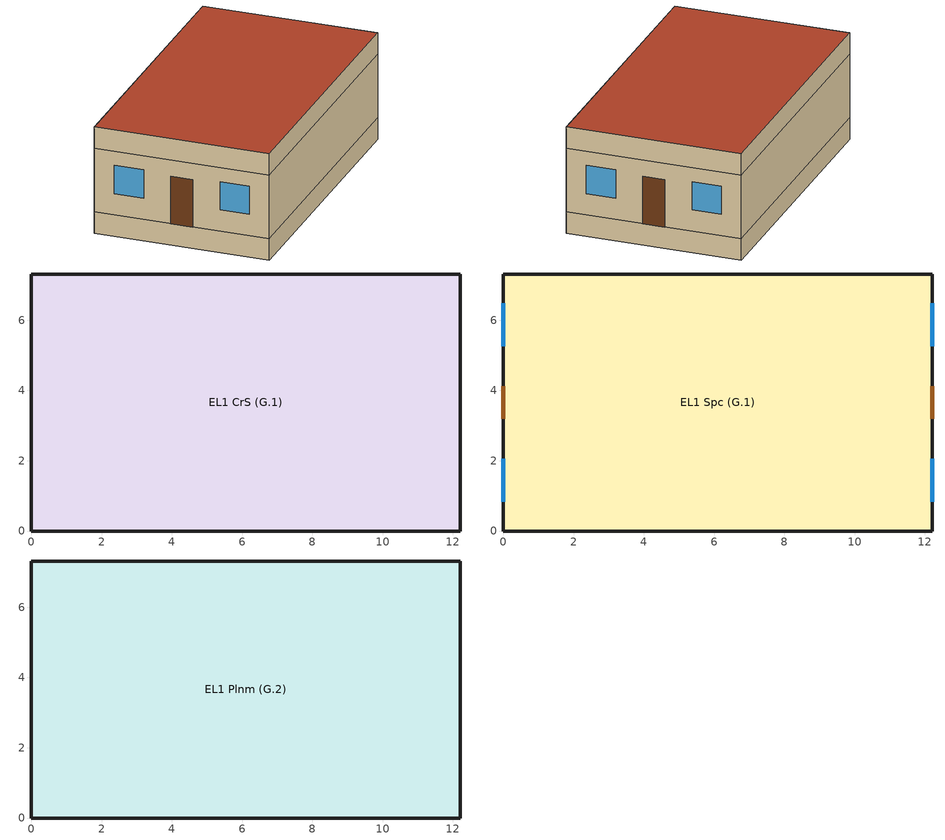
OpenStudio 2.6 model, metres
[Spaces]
EL1 CrS (G.1)
 floor ground: 12.21,7.32 12.21,0 0,0 0,7.32 z-0.91
 wall outside: 0,0 12.21,0 12.21,7.32 0,7.32 0,0 z-0.91:0
EL1 Spc (G.1)
 floor to EL1 CrS (G.1): 12.21,7.32 12.21,0 0,0 0,7.32 z0
 wall outside: 0,0 12.21,0 12.21,7.32 0,7.32 0,0 z0:2.74
 window: 12.21,0.84 12.21,2.06 / 12.21,5.26 12.21,6.48 / 0,6.48 0,5.26 / 0,2.06 0,0.84 z0.91:2.13
 door: 12.21,3.2 12.21,4.11 / 0,4.11 0,3.2 z0:2.04
EL1 Plnm (G.2)
 floor to EL1 Spc (G.1): 12.21,7.32 12.21,0 0,0 0,7.32 z2.74
 wall outside: 0,0 12.21,0 12.21,7.32 0,7.32 0,0 z2.74:3.66
 roof outside: 12.21,0 12.21,7.32 0,7.32 0,0 z3.66
[Building]
DEER_ERC: Standards Number of Stories=1; Standards Number of Above Ground Stories=1
[Site]
Site 1
[ClimateZones]
Climate Zone Institution Name 2=CEC; Climate Zone Document Name 2=California Climate Zone Descriptions; Climate Zone Document Year 2=1995
[BuildingStory]
EL1 Ground Flr
[Space] Building Story=EL1 Ground Flr
Name | Space Type | Thermal Zone | Part of Total Floor Area
EL1 Spc (G.1) | Classroom | EL1 Spc (G.1) ZN
EL1 CrS (G.1) | Plenum | EL1 CrS (G.1) ZN | No
EL1 Plnm (G.2) | Plenum | EL1 Plnm (G.2) ZN | No
[SpaceType]
Name | Standards Building Type | Standards Space Type
Classroom | ERC | classroom/lecture/training
Plenum |  | plenum
[ThermalZone] Use Ideal Air Loads=No
EL1 Plnm (G.2) ZN; EL1 Spc (G.1) ZN; EL1 CrS (G.1) ZN
[Sizing:Zone] Zone Cooling Design Supply Air Temperature Input Method=SupplyAirTemperature; Zone Cooling Design Supply Air Temperature {C}=14; Zone Cooling Design Supply Air Temperature Difference {deltaC}=11.11; Zone Heating Design Supply Air Temperature Input Method=SupplyAirTemperature; Zone Heating Design Supply Air Temperature {C}=40; Zone Heating Design Supply Air Temperature Difference {deltaC}=11.11; Zone Cooling Design Supply Air Humidity Ratio {kg-H2O/kg-air}=0.0085; Zone Heating Design Supply Air Humidity Ratio {kg-H2O/kg-air}=0.008; Cooling Design Air Flow Method=DesignDay; Heating Design Air Flow Method=DesignDay; Account for Dedicated Outdoor Air System=No; Dedicated Outdoor Air System Control Strategy=NeutralSupplyAir; Dedicated Outdoor Air Low Setpoint Temperature for Design {C}=autosize; Dedicated Outdoor Air High Setpoint Temperature for Design {C}=autosize
EL1 Plnm (G.2) ZN; EL1 Spc (G.1) ZN; EL1 CrS (G.1) ZN
